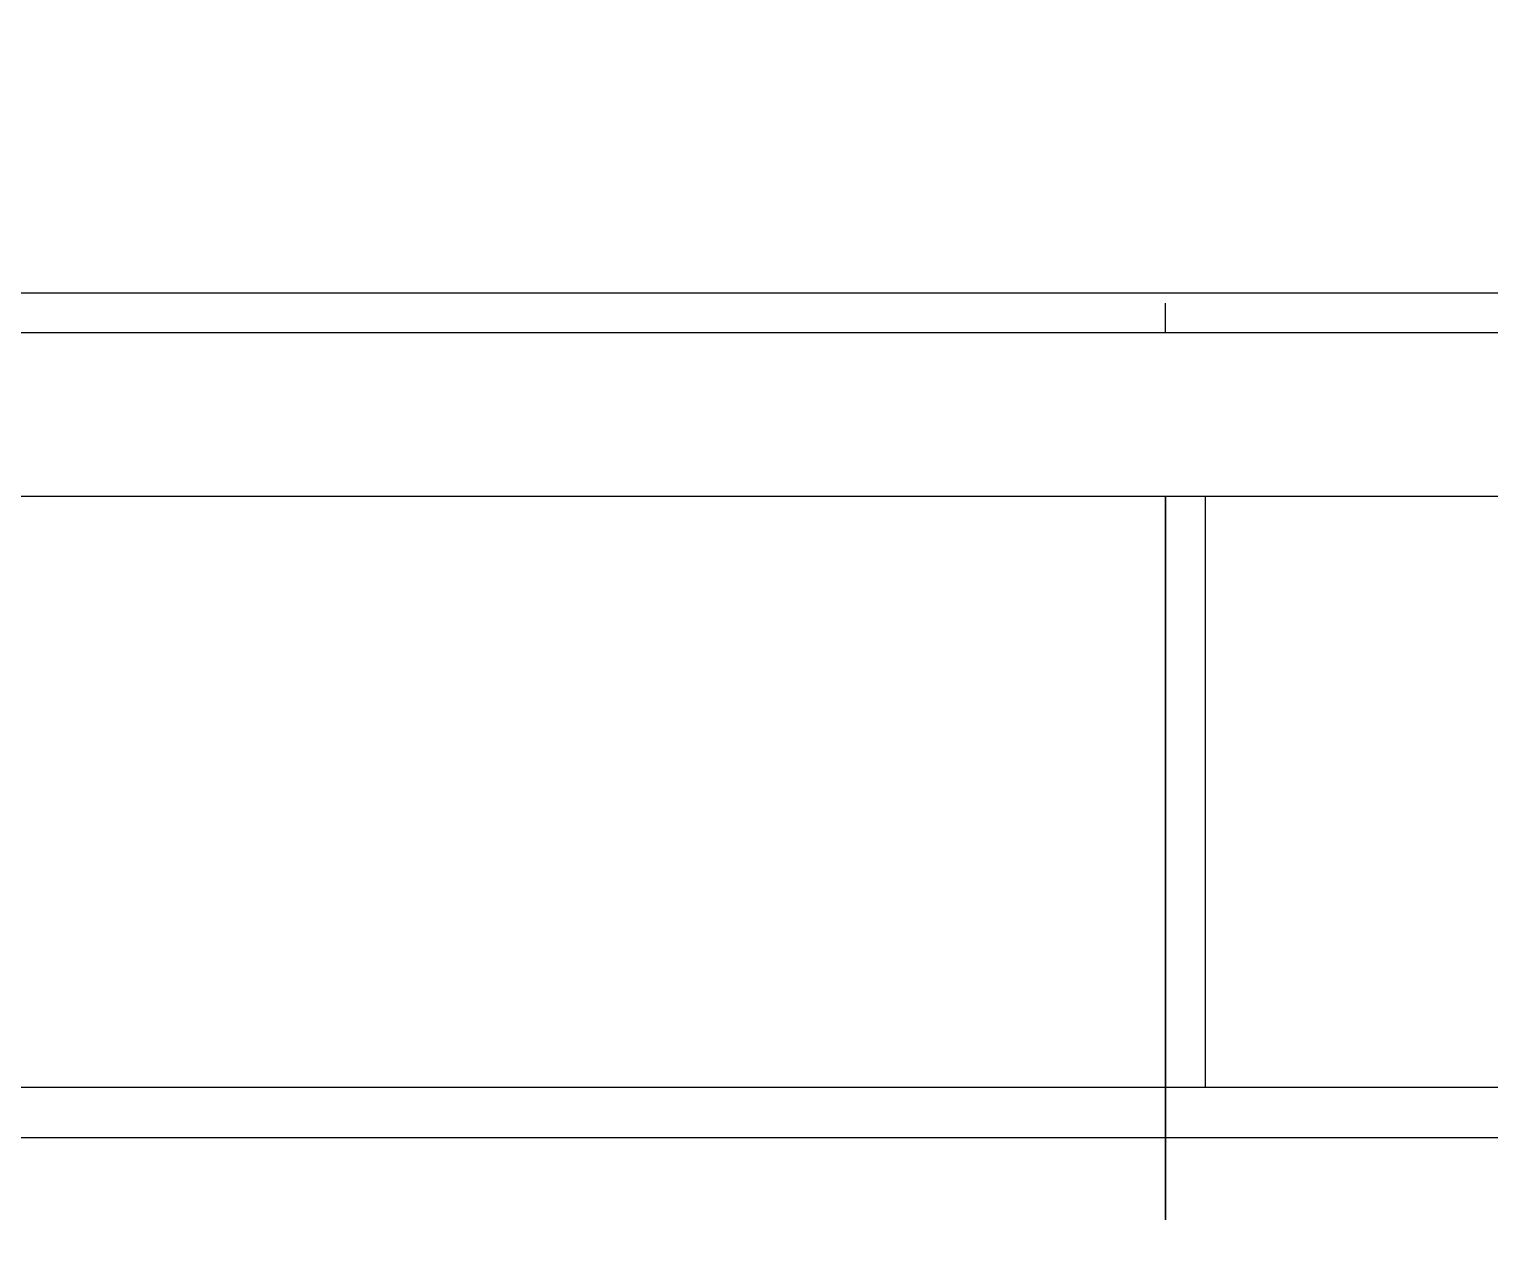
# Model space of a CAD drawing. Header units: inches. Extents: x -11 to 128, y 7 to 56.
# Drawn here: x 40.394 to 44.823, y 24.669 to 28.347 of the extents above; entities that cross this region are included whole.
import ezdxf

# ---------------------------------------------------------------- set-up
doc = ezdxf.new("R2010")
doc.units = ezdxf.units.IN
doc.header["$MEASUREMENT"] = 0
picture_1 = doc.add_image_def('image1.jpg', size_in_pixel=(1680, 1093))

msp = doc.modelspace()

# ---------------------------------------------------------------- linework, layer by layer
for p, q in [((16.8325, 27.5486), (84.3293, 27.5486)), ((43.839, 27.4271), (43.839, 27.5171)), ((63.2701, 27.4271), (18.8915, 27.4271)), ((19.4696, 26.9316), (63.0612, 26.9316)), ((39.7075, 26.9316), (43.839, 26.9316)), ((43.839, 26.9316), (43.839, 24.7383)), ((43.839, 24.7383), (43.839, 26.9316)), ((43.839, 26.9316), (47.7877, 26.9316)), ((43.839, 25.5132), (43.839, 26.9316)), ((43.9597, 26.9316), (43.9597, 25.1394)), ((63.0612, 25.1394), (19.4251, 25.1394)), ((19.2205, 24.9886), (63.2701, 24.9886))]:
    msp.add_line(p, q)

# ---------------------------------------------------------------- pictures from other files: only their frames are drawn
image = msp.add_image(picture_1, insert=(12.4966, 7.3772), size_in_units=(74.4025, 48.4059))
image.dxf.flags = 6

doc.saveas('drawing.dxf')
